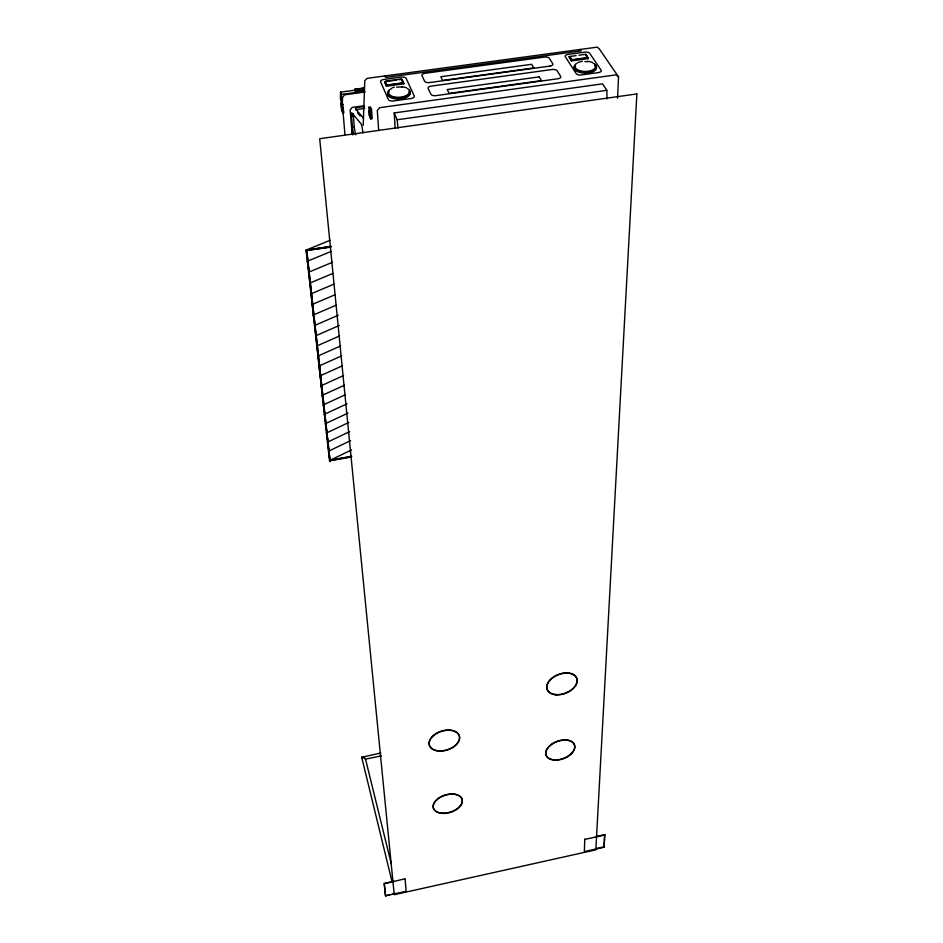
<?xml version="1.0" encoding="UTF-8"?>
<svg xmlns="http://www.w3.org/2000/svg" width="943" height="943" viewBox="0 0 943 943"><rect width="100%" height="100%" fill="white"/><g stroke="black" fill="none" stroke-linecap="round" stroke-linejoin="round"><path stroke-width="1.41" d="M576.138 55.613L569.183 56.556L569.159 57.311L571.482 60.894L588.243 58.596L585.886 54.281L578.931 55.224M571.482 60.894L569.183 56.556M585.886 54.281L588.243 58.596M363.196 125.407L364.788 80.591L367.298 78.328L597.202 47.15L599.218 48.753L618.525 76.866L617.559 98.19M596.165 836.512L604.699 834.626L604.098 847.215L584.354 851.6L584.778 839.034M604.098 847.215L604.699 834.626M392.076 881.835L361.711 757.3L380.831 752.974M340.529 92.143L340.435 98.968L341.401 101.467L341.413 94.418L340.529 92.143L356.537 89.95M365.342 759.528L364.906 758.148L362.195 756.84M384.508 76.371L385.098 75.912L385.77 77.409L581.136 50.875L580.193 49.46L579.085 49.979M328.577 451.461L330.003 461.752L329.531 460.526L351.539 449.929M350.631 440.617L328.494 451.202L328.93 452.451L327.492 442.149L349.747 431.588M348.851 422.464L326.467 433.014L328.058 443.434L327.492 442.149M326.455 432.896L327.032 434.157L325.429 423.655L347.932 413.117M325.429 423.655L326.007 424.904L324.392 414.319L347.024 403.804M324.392 414.319L324.84 415.533L323.343 404.889L345.433 394.693M323.343 404.889L323.921 406.091L322.282 395.353L344.49 385.18M322.282 395.353L322.86 396.543L321.209 385.722L343.547 375.562M342.58 365.707L320.113 375.856L320.361 376.634L319.017 366.014L341.614 355.888M319.017 366.014L319.594 367.133L317.909 356.053L340.635 345.951M317.909 356.053L318.486 357.149L316.789 345.998L339.645 335.908M316.789 345.998L317.367 347.071L315.669 335.826L339.303 325.476M315.669 335.826L316.105 336.946L314.526 325.535L338.301 315.221M335.944 305.284L313.347 315.009L313.606 315.752L312.18 304.495L334.906 294.794M312.18 304.495L312.628 305.567L311.001 293.862L333.857 284.185M311.001 293.862L311.449 294.923L309.799 283.1L332.796 273.458M309.799 283.1L310.247 284.149L308.597 272.221L332.407 262.319M308.597 272.221L309.045 273.258L307.371 261.223L331.323 251.357M350.796 457.119L329.614 460.832L306.133 250.095L330.227 240.265M577.988 62.45L582.397 61.201M392.052 87.923L394.257 87.121M405.077 879.171L406.162 891.265L385.557 895.85L384.284 883.768L404.995 878.805M584.908 839.376L604.828 834.968M385.557 895.85L389.589 894.565M392.335 893.952L395.082 893.339M595.505 848.747L603.968 846.861M385.463 895.485L384.19 883.402L393.903 881.257M381.349 755.862L365.542 759.15L391.321 864.024M331.17 246.748L306.723 250.484L329.967 460.066L351.586 456.282M329.531 460.526L351.668 456.589M307.371 261.223L307.819 262.237L306.133 250.095L331.123 246.276M331.217 246.571L306.133 250.095M329.826 247.255L306.723 250.484M606.82 90.316L602.518 83.844L394.198 112.936L397.168 119.761L606.82 90.316L607.009 99.015M353.66 134.154A6.177 0.766 81.4 0 1 352.423 126.845L354.262 126.586L353.389 115.918A6.224 0.778 81.5 0 1 353.319 113.573M369.42 112.523L369.031 107.207L370.54 107.007L371.53 109.388L372.202 118.7L370.693 118.901L369.715 116.508M364.729 108.421L360.415 109.023A5.658 1.12 -6.3 0 0 356.053 110.19M369.031 107.207L370.021 109.588L371.53 109.388M352.423 126.845L351.55 116.178L353.389 115.918M341.413 94.418L364.752 91.223M365 92.037L344.619 94.83L342.568 97.306L342.297 103.647M341.731 110.861L341.024 102.657L342.356 102.469L343.865 112.771L342.533 112.96L341.826 104.744L343.158 104.555M363.833 105.793L352.222 107.396L350.124 109.93L352.069 133.47M364.493 106.524L360.179 107.125A5.67 1.12 -6.3 0 0 355.511 108.905L363.55 118.193M385.546 81.157L401.494 78.988M399.207 79.707L402.107 79.318L403.863 83.809L386.418 86.19L384.768 82.442L384.72 81.687L396.308 80.108M354.733 89.255L363.621 88.041L364.481 90.104L355.57 91.318L354.733 89.255L355.676 92.567L355.57 91.318M384.72 81.687L386.371 85.436L403.816 83.043M571.505 60.14L588.267 57.841M587.572 61.142L592.157 62.273M402.024 86.556L406.445 87.746M362.772 758.644L361.711 757.3M618.525 76.866L616.18 74.827L379.711 107.679L377.294 110.437L378.697 130.535M357.538 112.889L360.214 116.001M586.063 55.672L587.359 57.617L571.988 59.715L570.079 56.78M402.142 80.072L403.863 83.809M401.529 79.742L402.932 82.807L386.948 85L385.593 81.923M369.161 107.915L369.951 109.824M369.786 116.284L370.564 118.205M341.024 102.657L341.779 104.944M351.857 130.994L352.918 133.741M314.526 325.535L314.974 326.643L313.359 315.139M321.209 385.722L321.787 386.889L320.125 375.986M306.675 250.013L329.967 460.066M352.8 134.92L352.399 132.998L352.423 133.918M397.168 119.761L397.958 128.107M342.828 107.938L343.063 110.673M342.804 109.506L344.949 134.436M341.142 103.27L341.779 110.661M363.621 88.041L363.715 89.29M368.689 110.873L369.031 115.529M371.023 113.643L371.224 116.307M370.021 109.588L370.693 118.901M386.371 85.436L386.418 86.19M394.198 112.936L395.152 128.389M408.908 91.035A10.232 4.845 -2.8 0 1 398.359 97.306A10.232 4.845 -2.8 0 1 389.223 91.271M407.364 88.501A11.387 5.399 -2.8 0 1 406.516 96.174A11.387 5.399 -2.8 0 1 390.437 96.363A11.387 5.399 -2.8 0 1 391.369 88.689M396.602 87.239A11.387 5.399 -2.8 0 1 402.449 87.169M410.099 92.037A11.375 5.399 -2.8 0 1 399.844 98.944A11.375 5.399 -2.8 0 1 387.644 93.699M362.89 132.904A6.424 0.825 81.5 0 0 360.98 123.733L351.928 112.983A6.224 0.766 81.5 0 0 351.55 116.178M592.888 63.04A11.186 5.175 0.3 0 1 593.477 70.36A11.186 5.175 0.3 0 1 577.646 70.56A11.186 5.175 0.3 0 1 577.14 63.228M584.896 61.637A11.186 5.175 0.3 0 1 587.784 61.766M594.703 65.22A11.175 5.175 0.3 0 1 587.088 73.059A11.175 5.175 0.3 0 1 574.381 66.717M355.806 134.814A6.177 0.766 81.5 0 1 354.262 126.586M594.88 65.456A10.043 4.644 0.3 0 1 585.638 71.444A10.043 4.644 0.3 0 1 575.513 65.692M636.867 93.923L595.835 849.82L394.233 894.707L319.701 138.727L636.867 93.923M533.832 67.931L442.632 80.426L440.782 76.725L531.652 64.313L533.832 67.931M549.946 66.081L429.595 82.56A4.137 1.945 -2.3 0 1 424.645 81.251L421.969 75.676A4.114 1.921 -2.3 0 1 425.081 73.283L544.347 57.075A4.067 1.862 -0.4 0 1 549.368 58.336L552.739 63.735A4.09 1.886 -0.3 0 1 549.946 66.081M552.079 69.511L431.316 86.096A4.173 1.969 -2.2 0 0 428.169 88.548L430.916 94.276A4.196 1.992 -2.2 0 0 435.937 95.632L557.82 78.764A4.149 1.945 -0.2 0 0 560.649 76.348L557.172 70.808A4.126 1.921 -0.2 0 0 552.079 69.511M539.231 76.878L447.218 89.573L449.116 93.381L541.471 80.603L539.231 76.878M411.054 98.496L393.337 100.948A4.208 2.004 -2.9 0 1 388.363 99.581L380.642 81.852A4.137 1.933 -3 0 1 383.872 79.436L401.235 77.078A4.126 1.933 -2.7 0 1 406.115 78.387L414.272 95.997A4.208 2.004 -2.6 0 1 411.054 98.496M598.381 72.576L581.36 74.933A4.137 1.921 0.2 0 1 576.197 73.625L565.293 56.71A4.067 1.862 0 0 1 568.04 54.399L584.719 52.136A4.055 1.851 0.2 0 1 589.776 53.374L601.092 70.195A4.137 1.921 0.5 0 1 598.381 72.576M363.267 88.312L355.263 89.408L355.935 91.058L363.951 89.962L363.267 88.312M438.872 750.817A15.677 9.772 -17.4 0 0 459.347 736.07A15.677 9.772 -17.4 0 0 434.688 734.408A15.677 9.772 -17.4 0 0 438.872 750.817M438.955 751.1A15.677 9.772 -17.4 0 0 459.441 736.342A15.677 9.772 -17.4 0 0 434.77 734.691A15.677 9.772 -17.4 0 0 438.955 751.1M442.491 813.137A15.005 8.935 -17.2 0 0 462.094 799.322A15.005 8.935 -17.2 0 0 438.519 798.167A15.005 8.935 -17.2 0 0 442.491 813.137M442.562 813.42A15.005 8.935 -17.2 0 0 462.176 799.593A15.005 8.935 -17.2 0 0 438.601 798.45A15.005 8.935 -17.2 0 0 442.562 813.42M554.343 759.846A15.1 9.112 -20.1 0 0 574.652 745.654A15.1 9.112 -20.1 0 0 551.655 744.121A15.1 9.112 -20.1 0 0 554.343 759.846M554.437 760.117A15.1 9.112 -20.1 0 0 574.759 745.925A15.1 9.112 -20.1 0 0 551.749 744.392A15.1 9.112 -20.1 0 0 554.437 760.117M555.781 694.543A15.783 9.96 -20.8 0 0 577.022 679.373A15.783 9.96 -20.8 0 0 552.999 677.286A15.783 9.96 -20.8 0 0 555.781 694.543M555.875 694.814A15.795 9.96 -20.8 0 0 577.128 679.644A15.795 9.96 -20.8 0 0 553.093 677.557A15.795 9.96 -20.8 0 0 555.875 694.814"/></g></svg>
